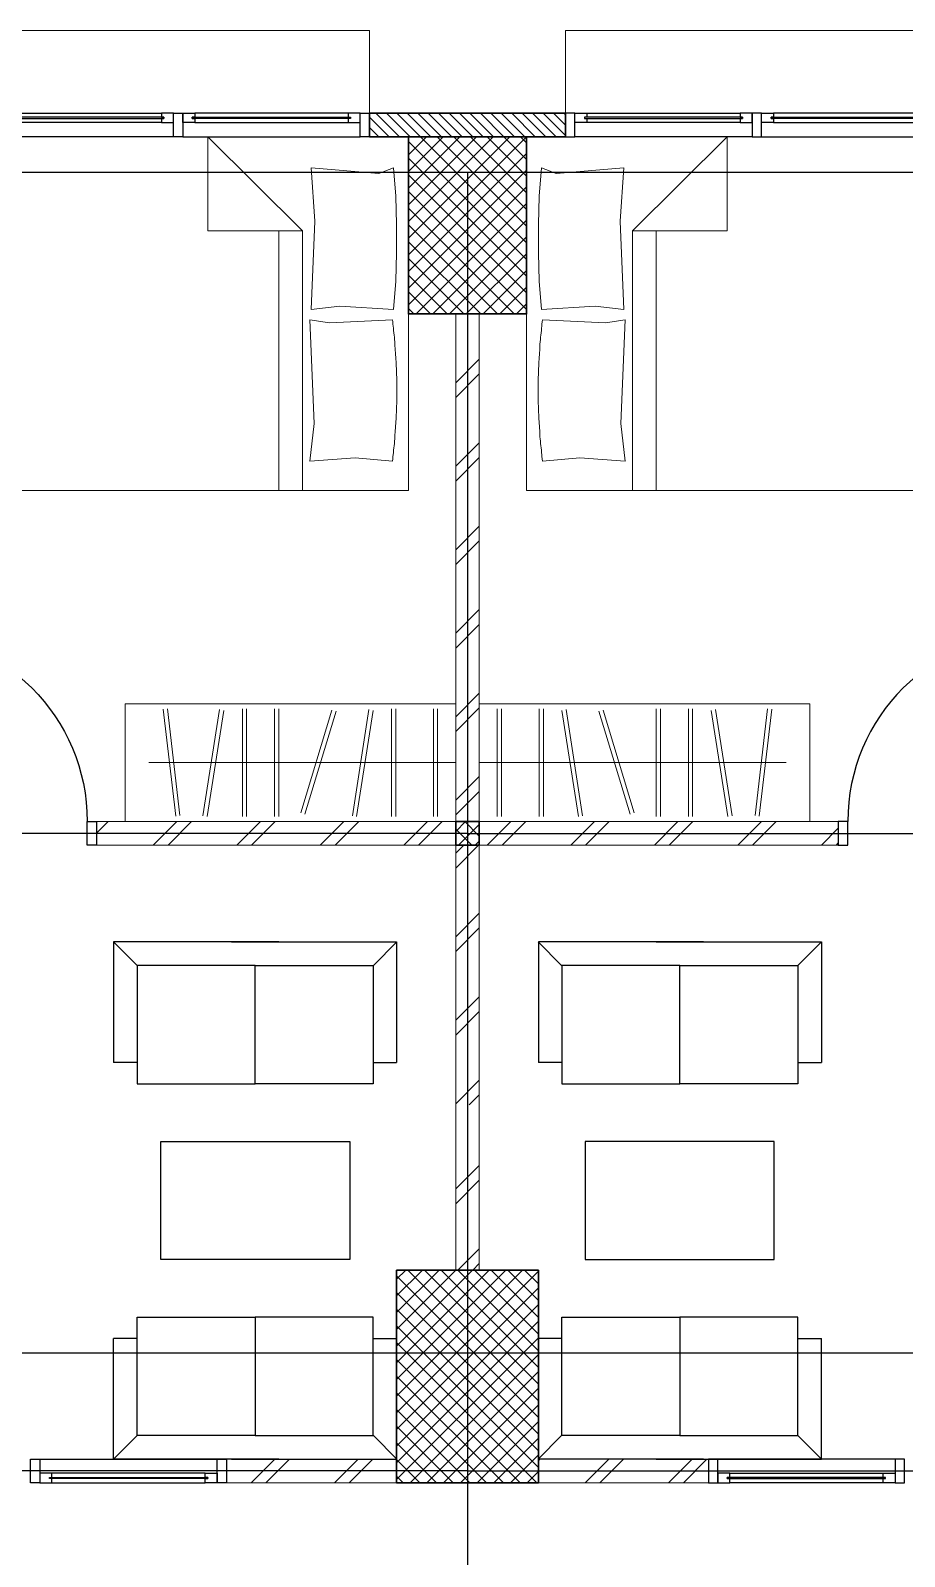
# Model space of a CAD drawing. Header units: millimetres. Extents: x -324 to 75, y -297 to 70.
# Drawn here: x -62.16 to -58.46, y 48.01 to 54.48 of the extents above; entities that cross this region are included whole.
import ezdxf

# ---------------------------------------------------------------- set-up
doc = ezdxf.new("R2010")
doc.units = ezdxf.units.MM
doc.layers.get('defpoints').update_dxf_attribs({"color": 1})
for name, color, linetype, lineweight in [('ars', 11, 'Continuous', 0), ('ars @ 1', 11, 'Continuous', 0), ('KOL', 1, 'Continuous', 30), ('KOLOM', 4, 'Continuous', 9), ('lan', 7, 'Continuous', 15), ('tem', 5, 'Continuous', 20)]:
    doc.layers.add(name, color=color, linetype=linetype, lineweight=lineweight)
doc.layers.add('as', color=1, linetype='Continuous', plot=False)
doc.layers.add('FURNITURE', color=68, linetype='Continuous')
doc.layers.add('Kusen', color=30, linetype='Continuous')
pattern_1 = [(45, (1565.24095, -401.98365), (-0.176776695, 0.176776695), []), (45, (1565.30345, -401.98365), (-0.176776695, 0.176776695), [])]
pattern_2 = [(45, (1565.79095, -404.68365), (-0.176776695, 0.176776695), []), (45, (1565.85345, -404.68365), (-0.176776695, 0.176776695), [])]

# ---------------------------------------------------------------- blocks, each defined once
blk = doc.blocks.new('T. J1')
at = {"layer": 'Kusen'}
for p, q in [((-0.7188, 0.1), (-0.0688, 0.1)), ((0.7212, 0.1), (0.0712, 0.1)), ((-0.0188, 0), (-0.7688, 0)), ((-0.0688, 0.06), (-0.7188, 0.06)), ((0.0212, 0), (0.7712, 0)), ((0.0712, 0.06), (0.7212, 0.06))]:
    blk.add_line(p, q, dxfattribs=at)
for points in [[(-0.8088, 0), (-0.7688, 0), (-0.7688, 0.1), (-0.8088, 0.1)], [(-0.0188, 0), (0.0212, 0), (0.0212, 0.1), (-0.0188, 0.1)], [(0.8112, 0), (0.7712, 0), (0.7712, 0.1), (0.8112, 0.1)]]:
    blk.add_lwpolyline(points, close=True, dxfattribs=at)
for points in [[(-0.7188, 0.0775), (-0.7188, 0.06), (-0.7688, 0.06), (-0.7688, 0.1), (-0.7188, 0.1), (-0.7188, 0.0825), (-0.7288, 0.0825), (-0.7288, 0.0775), (-0.7188, 0.0775)], [(-0.0688, 0.0775), (-0.0688, 0.06), (-0.0188, 0.06), (-0.0188, 0.1), (-0.0688, 0.1), (-0.0688, 0.0825), (-0.0588, 0.0825), (-0.0588, 0.0775), (-0.0688, 0.0775)], [(0.0712, 0.0775), (0.0712, 0.06), (0.0212, 0.06), (0.0212, 0.1), (0.0712, 0.1), (0.0712, 0.0825), (0.0612, 0.0825), (0.0612, 0.0775), (0.0712, 0.0775)], [(0.7212, 0.0775), (0.7212, 0.06), (0.7712, 0.06), (0.7712, 0.1), (0.7212, 0.1), (0.7212, 0.0825), (0.7312, 0.0825), (0.7312, 0.0775), (0.7212, 0.0775)]]:
    blk.add_lwpolyline(points, dxfattribs=at)
at = {"layer": 'Kusen', "color": 141}
for points in [[(-0.7288, 0.0775), (-0.0588, 0.0775), (-0.0588, 0.0825), (-0.7288, 0.0825)], [(0.7312, 0.0775), (0.0612, 0.0775), (0.0612, 0.0825), (0.7312, 0.0825)]]:
    blk.add_lwpolyline(points, close=True, dxfattribs=at)
blk = doc.blocks.new('P.80')
at = {"layer": 'Kusen'}
for points in [[(-69.8094, -74.8368), (-69.7694, -74.8368), (-69.7694, -74.0368), (-69.8094, -74.0368)], [(-70.6094, -74.9368), (-70.5694, -74.9368), (-70.5694, -74.8368), (-70.6094, -74.8368)], [(-69.7694, -74.9368), (-69.7294, -74.9368), (-69.7294, -74.8368), (-69.7694, -74.8368)]]:
    blk.add_lwpolyline(points, close=True, dxfattribs=at)
blk.add_arc((-69.7694, -74.8368), 0.8, 90, 180, dxfattribs=at)
blk = doc.blocks.new('BED1')
at = {"color": 0, "linetype": 'Continuous'}
for points in [[(1.9976, 0), (1.9976, 1.4976), (0, 1.4976), (0, 0), (1.9976, 0)], [(1.5484, 1.0993), (1.1489, 1.0993), (1.1489, 1.4976), (1.5484, 1.0993)], [(1.9346, 1.3656), (1.9443, 1.2458), (1.9467, 1.1259), (1.9467, 1.0061), (1.9443, 0.8862), (1.9346, 0.7663), (1.707, 0.7809), (1.586, 0.7663), (1.6017, 1.1404), (1.586, 1.3656), (1.8717, 1.3426), (1.9346, 1.3656)], [(1.4492, 1.0993), (1.4492, 0)], [(1.5484, 1.0993), (1.5484, 0)], [(1.9298, 0.1235), (1.7724, 0.138), (1.5799, 0.1235), (1.5981, 0.2833), (1.5799, 0.7228), (1.6634, 0.7094), (1.9298, 0.7228)], [(1.9298, 0.1235), (1.931, 0.1332), (1.9322, 0.1429), (1.9334, 0.1513), (1.9346, 0.161), (1.9346, 0.1707), (1.9358, 0.1804), (1.937, 0.1889), (1.9383, 0.1985), (1.9383, 0.2082), (1.9395, 0.2179), (1.9407, 0.2264), (1.9407, 0.2361), (1.9419, 0.2458), (1.9419, 0.2542), (1.9431, 0.2639), (1.9431, 0.2736), (1.9443, 0.2833), (1.9443, 0.2918), (1.9455, 0.3015), (1.9455, 0.3111), (1.9455, 0.3208), (1.9467, 0.3293), (1.9467, 0.339), (1.9467, 0.3487), (1.9467, 0.3584), (1.9479, 0.3668), (1.9479, 0.3765), (1.9479, 0.3862), (1.9479, 0.3959), (1.9479, 0.4044), (1.9479, 0.414), (1.9479, 0.4237), (1.9479, 0.4334), (1.9479, 0.4419), (1.9479, 0.4516), (1.9479, 0.4613), (1.9479, 0.4709), (1.9479, 0.4794), (1.9467, 0.4891), (1.9467, 0.4988), (1.9467, 0.5085), (1.9467, 0.5169), (1.9455, 0.5266), (1.9455, 0.5363), (1.9455, 0.546), (1.9443, 0.5545), (1.9443, 0.5642), (1.9431, 0.5738), (1.9431, 0.5835), (1.9419, 0.592), (1.9419, 0.6017), (1.9407, 0.6114), (1.9407, 0.6199), (1.9395, 0.6295), (1.9383, 0.6392), (1.9383, 0.6489), (1.937, 0.6574), (1.9358, 0.6671), (1.9346, 0.6768), (1.9346, 0.6864), (1.9334, 0.6949), (1.9322, 0.7046), (1.931, 0.7143), (1.9298, 0.7228)]]:
    blk.add_lwpolyline(points, dxfattribs=at)
blk = doc.blocks.new('LEMARI1')
for points in [[(0.6998, 0.4988), (-0.6998, 0.4988)], [(-0.6998, 0), (0.6998, 0), (0.6998, 0.4988), (-0.6998, 0.4988), (-0.6998, 0)], [(-0.5387, 0.4758), (-0.4855, 0.023)], [(-0.4685, 0.0254), (-0.5206, 0.477)], [(-0.3002, 0.4746), (-0.3705, 0.0242)], [(-0.3523, 0.0218), (-0.2821, 0.4709)], [(-0.2034, 0.477), (-0.2034, 0.0218)], [(-0.1852, 0.0218), (-0.1852, 0.477)], [(-0.0678, 0.477), (-0.0678, 0.0218)], [(-0.0496, 0.0218), (-0.0496, 0.477)], [(0.1755, 0.4722), (0.0436, 0.0363)], [(0.0605, 0.0315), (0.1937, 0.4673)], [(0.3317, 0.4746), (0.2627, 0.0242)], [(0.2797, 0.0218), (0.3499, 0.4709)], [(0.4286, 0.477), (0.4286, 0.0218)], [(0.4467, 0.0218), (0.4467, 0.477)], [(0.6053, 0.477), (0.6053, 0.0218)], [(0.6235, 0.0218), (0.6235, 0.477)], [(0.6998, 0.2494), (-0.5993, 0.2494)]]:
    blk.add_lwpolyline(points)
blk = doc.blocks.new('tamu02')
at = {"linetype": 'Continuous'}
for points in [[(-0.5005, 1.2448), (-0.5998, 1.3453)], [(0.1005, 1.3453), (-0.5985, 1.3453), (-0.5985, 0.8339)], [(-0.0993, 1.3453), (0.5998, 1.3453), (0.5998, 0.8339)], [(0.5005, 1.2448), (0.5998, 1.3453)], [(-0.4993, 0.7444), (0, 0.7444), (0, 1.2448), (-0.4993, 1.2448), (-0.4993, 0.7444)], [(0.5005, 0.7444), (0, 0.7444), (0, 1.2448), (0.5005, 1.2448), (0.5005, 0.7444)], [(-0.4993, 0.8339), (-0.5985, 0.8339)], [(0.5005, 0.8339), (0.5998, 0.8339)], [(-0.4993, -0.2444), (0, -0.2444), (0, -0.7448), (-0.4993, -0.7448), (-0.4993, -0.2444)], [(0.5005, -0.2444), (0, -0.2444), (0, -0.7448), (0.5005, -0.7448), (0.5005, -0.2444)], [(0.1005, -0.8453), (-0.5985, -0.8453), (-0.5985, -0.3339)], [(-0.4993, -0.3339), (-0.5985, -0.3339)], [(-0.0993, -0.8453), (0.5998, -0.8453), (0.5998, -0.3339)], [(0.5005, -0.3339), (0.5998, -0.3339)], [(-0.5005, -0.7448), (-0.5998, -0.8453)], [(0.5005, -0.7448), (0.5998, -0.8453)]]:
    blk.add_lwpolyline(points, dxfattribs=at)
blk.add_lwpolyline([(0.4, 0.5), (0.4, 0), (-0.4, 0), (-0.4, 0.5), (0.4, 0.5)])
blk = doc.blocks.new('T. J2')
at = {"layer": 'Kusen'}
for p, q in [((-0.3692, 0.1), (0.2808, 0.1)), ((-0.4192, 0), (0.3308, 0)), ((0.2808, 0.06), (-0.3692, 0.06))]:
    blk.add_line(p, q, dxfattribs=at)
for points in [[(-0.4592, 0), (-0.4192, 0), (-0.4192, 0.1), (-0.4592, 0.1)], [(0.3308, 0), (0.3708, 0), (0.3708, 0.1), (0.3308, 0.1)]]:
    blk.add_lwpolyline(points, close=True, dxfattribs=at)
for points in [[(-0.3692, 0.0775), (-0.3692, 0.06), (-0.4192, 0.06), (-0.4192, 0.1), (-0.3692, 0.1), (-0.3692, 0.0825), (-0.3792, 0.0825), (-0.3792, 0.0775), (-0.3692, 0.0775)], [(0.2808, 0.0775), (0.2808, 0.06), (0.3308, 0.06), (0.3308, 0.1), (0.2808, 0.1), (0.2808, 0.0825), (0.2908, 0.0825), (0.2908, 0.0775), (0.2808, 0.0775)]]:
    blk.add_lwpolyline(points, dxfattribs=at)
at = {"layer": 'Kusen', "color": 141}
blk.add_lwpolyline([(-0.3792, 0.0775), (0.2908, 0.0775), (0.2908, 0.0825), (-0.3792, 0.0825)], close=True, dxfattribs=at)
blk = doc.blocks.new('K 10.10')
at = {"layer": 'ars'}
h = blk.add_hatch(dxfattribs=at)
h.set_pattern_fill('_USER', color=256, scale=0.05, angle=45, double=1, pattern_type=0)
h.set_pattern_definition([(45, (0, 0), (-0.035355339, 0.035355339), []), (135, (0, 0), (-0.035355339, -0.035355339), [])])
h.paths.add_polyline_path([(1560.5383, 1380.4069), (1560.6383, 1380.4069), (1560.6383, 1380.5069), (1560.5383, 1380.5069)])
at = {"layer": 'KOL'}
blk.add_lwpolyline([(1560.5383, 1380.4069), (1560.6383, 1380.4069), (1560.6383, 1380.5069), (1560.5383, 1380.5069)], close=True, dxfattribs=at)
blk = doc.blocks.new('typikal-1')
at = {"layer": 'as'}
for p, q in [((0, 2.2), (6.2, 2.2)), ((0, -0.5), (1.9, -0.5))]:
    blk.add_line(p, q, dxfattribs=at)
at = {"layer": 'tem'}
for points in [[(0.05, 2.25), (-0.05, 2.25), (-0.05, 4.4), (0.05, 4.4)], [(1.57, 2.25), (0.05, 2.25), (0.05, 2.15), (1.57, 2.15)], [(-0.05, 2.15), (0.05, 2.15), (0.05, 0.35), (-0.05, 0.35)], [(0.05, 2.15), (-0.05, 2.15), (-0.05, 0.35), (0.05, 0.35)], [(1.02, -0.45), (0.3, -0.45), (0.3, -0.55), (1.02, -0.55)]]:
    blk.add_lwpolyline(points, close=True, dxfattribs=at)
at = {"layer": 'ars', "xscale": -1}
for name, p in [('BED1', (2.2476, 3.6524)), ('LEMARI1', (0.7498, 2.25))]:
    blk.add_blockref(name, p, dxfattribs=at)
at = {"layer": 'FURNITURE', "xscale": -1, "rotation": 180}
blk.add_blockref('tamu02', (0.8985, 0.8953), dxfattribs=at)
at = {"layer": 'KOLOM', "extrusion": (0, 0, -1), "xscale": -1, "zscale": -1, "rotation": 180}
blk.add_blockref('K 10.10', (-1560.5883, 1382.6569), dxfattribs=at)
at = {"layer": 'KOLOM', "extrusion": (0, 0, -1), "zscale": -1, "rotation": 180}
blk.add_blockref('K 10.10', (1560.5883, 1382.6569), dxfattribs=at)
at = {"layer": 'Kusen'}
for name, p in [('T. J1', (1.2238, 5.15)), ('P.80', (72.1794, 77.0868))]:
    blk.add_blockref(name, p, dxfattribs=at)
at = {"layer": 'Kusen', "rotation": 180}
blk.add_blockref('T. J2', (1.3908, -0.45), dxfattribs=at)
blk = doc.blocks.new("k3'")
at = {"layer": 'ars'}
h = blk.add_hatch(dxfattribs=at)
h.set_pattern_fill('_USER', color=256, scale=0.05, angle=45, double=1, pattern_type=0)
h.set_pattern_definition([(45, (0, -4.975), (-0.03535534, 0.03535534), []), (135, (0, -4.975), (-0.03535534, -0.03535534), [])])
h.paths.add_polyline_path([(-0.25, -0.375), (0.25, -0.375), (0.25, 0.375), (-0.25, 0.375)])
at = {"layer": 'KOL'}
blk.add_lwpolyline([(-0.25, -0.375), (0.25, -0.375), (0.25, 0.375), (-0.25, 0.375)], close=True, dxfattribs=at)
blk = doc.blocks.new("k1'")
at = {"layer": 'ars'}
h = blk.add_hatch(dxfattribs=at)
h.set_pattern_fill('_USER', color=256, scale=0.05, angle=45, double=1, pattern_type=0)
h.set_pattern_definition([(45, (0, -5), (-0.03535534, 0.03535534), []), (135, (0, -5), (-0.03535534, -0.03535534), [])])
h.paths.add_polyline_path([(-0.3, -0.45), (0.3, -0.45), (0.3, 0.45), (-0.3, 0.45)])
at = {"layer": 'KOL'}
blk.add_lwpolyline([(-0.3, -0.45), (0.3, -0.45), (0.3, 0.45), (-0.3, 0.45)], close=True, dxfattribs=at)
blk = doc.blocks.new('A-2')
at = {"layer": 'ars'}
h = blk.add_hatch(dxfattribs=at)
h.set_pattern_fill('ANSI31', color=256, scale=0.25, angle=180, style=0)
h.set_pattern_definition([(135, (-498.623732, -326.73004), (0.0220970869, 0.0220970869), [])])
h.paths.add_polyline_path([(-7.275, 56.2695), (-8.105, 56.2695), (-8.105, 56.3695), (-7.275, 56.3695)])
h = blk.add_hatch(dxfattribs=at)
h.set_pattern_fill('TEMBOK', color=256, scale=0.25)
h.set_pattern_definition([(45, (-7.69, -1.83046), (-0.1767767, 0.1767767), []), (45, (-7.6275, -1.83046), (-0.1767767, 0.1767767), [])])
h.paths.add_polyline_path([(-7.64, 53.3695), (-7.74, 53.3695), (-7.74, 55.5195), (-7.64, 55.5195)])
h = blk.add_hatch(dxfattribs=at)
h.set_pattern_fill('TEMBOK', color=256, scale=0.25)
h.set_pattern_definition([(45, (-7.69, 0.41954), (-0.1767767, 0.1767767), []), (45, (-7.6275, 0.41954), (-0.1767767, 0.1767767), [])])
h.paths.add_polyline_path([(-7.64, 52.1695), (-7.74, 52.1695), (-7.74, 53.2695), (-7.64, 53.2695)])
h = blk.add_hatch(dxfattribs=at)
h.set_pattern_fill('TEMBOK', color=256, scale=0.25)
h.set_pattern_definition([(45, (-7.69, 1.11954), (-0.1767767, 0.1767767), []), (45, (-7.6275, 1.11954), (-0.1767767, 0.1767767), [])])
h.paths.add_polyline_path([(-7.64, 51.4695), (-7.74, 51.4695), (-7.74, 52.0695), (-7.64, 52.0695)])
at = {"layer": 'ars @ 1'}
h = blk.add_hatch(dxfattribs=at)
h.set_pattern_fill('TEMBOK', color=256, scale=0.25)
h.set_pattern_definition(pattern_2)
h.paths.add_polyline_path([(-7.74, 53.2695), (-7.74, 53.3695), (-9.26, 53.3695), (-9.26, 53.2695)])
h = blk.add_hatch(dxfattribs=at)
h.set_pattern_fill('TEMBOK', color=256, scale=0.25)
h.set_pattern_definition(pattern_2)
h.paths.add_polyline_path([(-7.64, 53.2695), (-7.64, 53.3695), (-6.12, 53.3695), (-6.12, 53.2695)])
h = blk.add_hatch(dxfattribs=at)
h.set_pattern_fill('TEMBOK', color=256, scale=0.25)
h.set_pattern_definition(pattern_1)
h.paths.add_polyline_path([(-7.99, 50.5695), (-7.99, 50.6695), (-8.71, 50.6695), (-8.71, 50.5695)])
h = blk.add_hatch(dxfattribs=at)
h.set_pattern_fill('TEMBOK', color=256, scale=0.25)
h.set_pattern_definition(pattern_1)
h.paths.add_polyline_path([(-7.39, 50.5695), (-7.39, 50.6695), (-6.67, 50.6695), (-6.67, 50.5695)])
at = {"layer": 'as'}
for p, q in [((-32.49, 56.1195), (41.91, 56.1195)), ((-7.69, 56.1195), (-7.69, 43.0195)), ((-32.49, 51.1195), (41.91, 51.1195))]:
    blk.add_line(p, q, dxfattribs=at)
at = {"layer": 'KOL'}
blk.add_lwpolyline([(-7.275, 56.2695), (-8.105, 56.2695), (-8.105, 56.3695), (-7.275, 56.3695)], close=True, dxfattribs=at)
at = {"layer": 'lan'}
for p, q in [((-9.725, 56.7195), (-8.105, 56.7195)), ((-8.105, 56.3695), (-8.105, 56.7195)), ((-5.655, 56.7195), (-7.275, 56.7195)), ((-7.275, 56.3695), (-7.275, 56.7195))]:
    blk.add_line(p, q, dxfattribs=at)
at = {"layer": 'KOL', "xscale": -1, "rotation": 180}
for name, p in [("k3'", (-7.69, 55.8945)), ("k1'", (-7.69, 51.0195))]:
    blk.add_blockref(name, p, dxfattribs=at)
at = {"layer": 'lan', "xscale": -1}
blk.add_blockref('typikal-1', (-7.69, 51.1195), dxfattribs=at)
at = {"layer": 'lan'}
blk.add_blockref('typikal-1', (-7.69, 51.1195), dxfattribs=at)

msp = doc.modelspace()

# ---------------------------------------------------------------- block references
at = {"layer": 'defpoints'}
msp.add_blockref('A-2', (-52.6163, -2.2441), dxfattribs=at)

doc.saveas('drawing.dxf')
